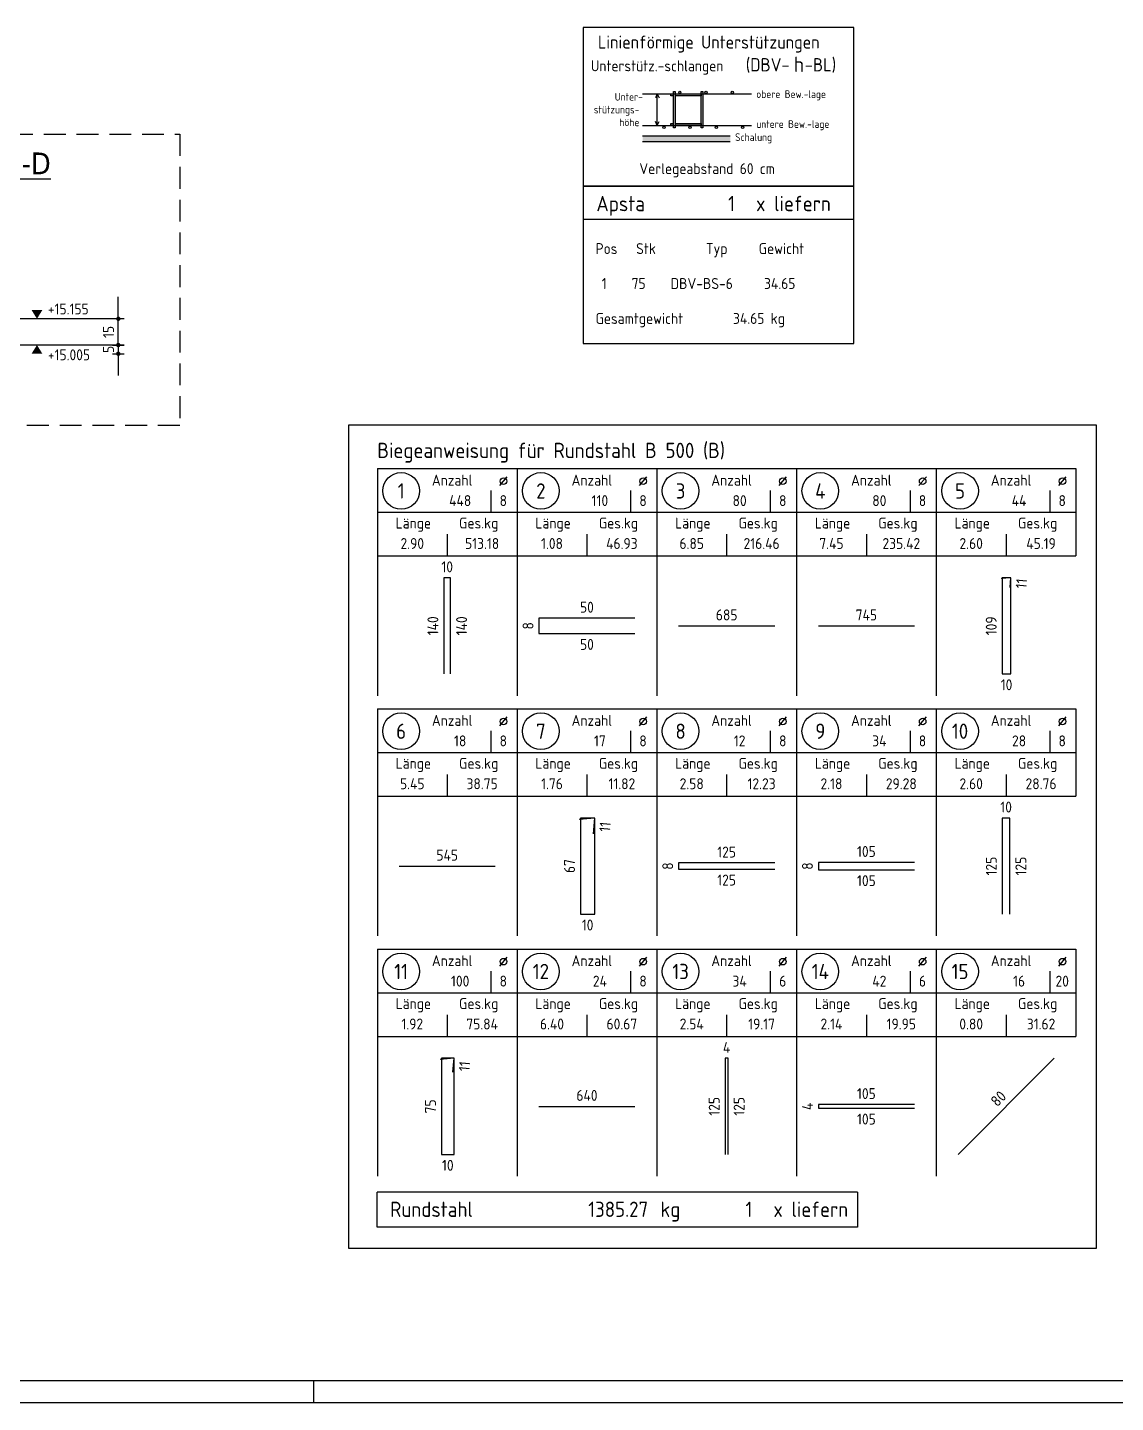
# Model space of a CAD drawing. Extents: x 22 to 185, y 12 to 71.
# Drawn here: x 162.88 to 175.34, y 32.04 to 47.78 of the extents above; entities that cross this region are included whole.
import ezdxf
from ezdxf.enums import TextEntityAlignment as Align

# ---------------------------------------------------------------- set-up
doc = ezdxf.new("R2010")
doc.units = 0
doc.header["$LTSCALE"] = 0.5
doc.header["$MEASUREMENT"] = 0
doc.header["$PDSIZE"] = 0.15
doc.linetypes.add('AUSGEZOGEN', pattern=[1000.01, 1000, 0.01])
doc.linetypes.add('STRICHLINIE', pattern=[0.75, 0.5, -0.25])
doc.layers.get('Defpoints').update_dxf_attribs({"linetype": 'CONTINUOUS'})
for name, color, linetype in [('APS', 7, 'CONTINUOUS'), ('DETAIL', 7, 'CONTINUOUS'), ('grau_dunkel', 7, 'CONTINUOUS'), ('HILFE', 7, 'CONTINUOUS'), ('koten', 7, 'CONTINUOUS'), ('MASSE', 7, 'CONTINUOUS'), ('MAT', 7, 'CONTINUOUS'), ('OBJEKT', 7, 'CONTINUOUS'), ('RAHMEN', 7, 'CONTINUOUS'), ('RND', 7, 'CONTINUOUS'), ('RND_BILD', 7, 'CONTINUOUS'), ('TEXT', 7, 'CONTINUOUS')]:
    doc.layers.add(name, color=color, linetype=linetype)
doc.styles.add('HELV', font='tahoma.ttf')
doc.styles.add('liste', font='isocp-e.shx')
doc.styles.add('TXT', font='isocp.shx')
doc.dimstyles.new('DOT_I', dxfattribs={"dimscale": 0.5, "dimtxt": 0.25, "dimasz": 0.25, "dimexe": 0.1, "dimexo": 0.3, "dimgap": 0.1, "dimtad": 1, "dimdec": 3, "dimzin": 3, "dimtxsty": 'TXT', "dimblk": 'DOT', "dimblk1": 'DOT', "dimblk2": 'DOT', "dimsah": 1, "dimcen": 0.1, "dimse1": 1, "dimse2": 1, "dimazin": 0, "dimtfac": 1, "dimtdec": 4, "dimtix": 1, "dimtmove": 2, "dimatfit": 3, "dimldrblk": 'DOT', "dimfxl": 0, "dimtvp": 1, "dimtolj": 1, "dimtzin": 0, "dimarcsym": 0})

# ---------------------------------------------------------------- blocks, each defined once
blk = doc.blocks.new('DOT')
at = {"layer": 'MASSE', "color": 7, "linetype": 'Continuous'}
for p, q in [((0, 0), (-1, 0)), ((0, 0.54), (0, -0.54))]:
    blk.add_line(p, q, dxfattribs=at)
at = {"layer": 'MASSE', "color": 7, "linetype": 'Continuous', "const_width": 0.2}
blk.add_lwpolyline([(-0.1, 0, 1), (0.1, 0, 1)], format="xyb", close=True, dxfattribs=at)
blk = doc.blocks.new('*D346')
at = {"layer": 'Defpoints', "color": 0, "linetype": 'AUSGEZOGEN', "transparency": 16777216}
for p in [(163.924, 44.146), (163.924, 44.046), (163.924, 44.046)]:
    blk.add_point(p, dxfattribs=at)
at = {"layer": 'MASSE', "color": 0, "linetype": 'AUSGEZOGEN', "lineweight": -2, "transparency": 16777216}
for p, q in [((163.924, 44.271), (163.924, 44.396)), ((163.924, 44.146), (163.924, 44.046)), ((163.924, 43.921), (163.924, 43.796))]:
    blk.add_line(p, q, dxfattribs=at)
at = {"layer": 'MASSE', "color": 0, "linetype": 'AUSGEZOGEN', "lineweight": -2, "transparency": 16777216, "xscale": 0.125, "yscale": 0.125, "zscale": 0.125}
for p, rotation in [((163.924, 44.146), 270), ((163.924, 44.046), 90)]:
    blk.add_blockref('DOT', p, dxfattribs=dict(at, rotation=rotation))
at = {"layer": 'MASSE', "color": 0, "linetype": 'AUSGEZOGEN', "transparency": 16777216, "insert": (163.812, 44.096), "char_height": 0.125, "attachment_point": 5, "rotation": 90, "style": 'TXT'}
blk.add_mtext('\\A1;5', dxfattribs=at)
blk = doc.blocks.new('*D347')
at = {"layer": 'Defpoints', "color": 0, "linetype": 'AUSGEZOGEN', "transparency": 16777216}
for p in [(163.924, 44.446), (163.924, 44.446), (163.924, 44.146)]:
    blk.add_point(p, dxfattribs=at)
at = {"layer": 'MASSE', "color": 0, "linetype": 'AUSGEZOGEN', "lineweight": -2, "transparency": 16777216}
for p, q in [((163.924, 44.571), (163.924, 44.696)), ((163.924, 44.146), (163.924, 44.446)), ((163.924, 44.021), (163.924, 43.896))]:
    blk.add_line(p, q, dxfattribs=at)
at = {"layer": 'MASSE', "color": 0, "linetype": 'AUSGEZOGEN', "lineweight": -2, "transparency": 16777216, "xscale": 0.125, "yscale": 0.125, "zscale": 0.125}
for p, rotation in [((163.924, 44.446), 270), ((163.924, 44.146), 90)]:
    blk.add_blockref('DOT', p, dxfattribs=dict(at, rotation=rotation))
at = {"layer": 'MASSE', "color": 0, "linetype": 'AUSGEZOGEN', "transparency": 16777216, "insert": (163.812, 44.296), "char_height": 0.125, "attachment_point": 5, "rotation": 90, "style": 'TXT'}
blk.add_mtext('\\A1;15', dxfattribs=at)
blk = doc.blocks.new('okrd_u')
at = {"layer": 'koten', "color": 7, "linetype": 'Continuous'}
blk.add_solid([(-0.125, -0.202), (0.125, -0.202), (0, 0)], dxfattribs=at)
at = {"layer": 'koten', "style": 'TXT'}
blk.add_attdef('OKRD', (0.25, -0.35), '', height=0.25, dxfattribs=at)
blk = doc.blocks.new('okrd_o')
at = {"layer": 'koten', "color": 7, "linetype": 'Continuous'}
blk.add_solid([(-0.125, 0.202), (0.125, 0.202), (0, 0)], dxfattribs=at)
at = {"layer": 'koten', "style": 'TXT'}
blk.add_attdef('OKRD', (0.25, 0.1), '', height=0.25, dxfattribs=at)
blk = doc.blocks.new('A1-19-0')
at = {"layer": 'RAHMEN', "color": 5}
blk.add_line((2, 0.5), (102.6, 0.5), dxfattribs=at)
at = {"layer": 'RAHMEN', "color": 7}
blk.add_line((65.1, 0), (65.1, 0.5), dxfattribs=at)
at = {"layer": 'RAHMEN'}
blk.add_line((0, 0), (103.1, 0), dxfattribs=at)
blk = doc.blocks.new('RND_LIS2')
at = {"layer": 'RND', "color": 3, "linetype": 'Continuous'}
for p, q in [((0, 0), (0, -5.2)), ((0, 0), (3.2, 0)), ((3.2, 0), (3.2, -2)), ((2.6, -0.503), (2.6, -1)), ((0, -1), (3.2, -1)), ((1.6, -1.503), (1.6, -2)), ((0, -2), (3.2, -2))]:
    blk.add_line(p, q, dxfattribs=at)
at = {"layer": 'RND', "color": 7, "linetype": 'Continuous'}
blk.add_line((2.805, -0.39), (2.973, -0.186), dxfattribs=at)
at = {"layer": 'RND', "color": 1, "linetype": 'Continuous'}
blk.add_circle((0.545, -0.513), 0.42, dxfattribs=at)
at = {"layer": 'RND', "color": 7, "linetype": 'Continuous'}
blk.add_circle((2.889, -0.288), 0.075, dxfattribs=at)
at = {"layer": 'RND', "color": 7, "linetype": 'Continuous', "style": 'TXT'}
for s, p in [('Anzahl', (1.249, -0.391)), ('Länge', (0.42, -1.373)), ('Ges.kg', (1.872, -1.373))]:
    blk.add_text(s, height=0.25, dxfattribs=at).set_placement(p)
at = {"layer": 'RND', "color": 1, "linetype": 'Continuous', "style": 'TXT'}
blk.add_attdef('POS1', text='', height=0.35, dxfattribs=at).set_placement((0.545, -0.513), align=Align.MIDDLE)
at = {"layer": 'RND', "color": 7, "linetype": 'Continuous', "style": 'TXT'}
for tag, p in [('STK1', (1.897, -0.859)), ('DS1', (2.885, -0.859)), ('LANG1', (0.8, -1.841)), ('GEW', (2.4, -1.841))]:
    blk.add_attdef(tag, text='', height=0.25, dxfattribs=at).set_placement(p, align=Align.CENTER)
blk = doc.blocks.new('RND_SUM')
at = {"layer": 'RND', "color": 5, "linetype": 'Continuous'}
for p, q in [((0, 0), (0, 0.8)), ((11, 0.8), (0, 0.8)), ((11, 0.8), (11, 0)), ((11, 0), (0, 0))]:
    blk.add_line(p, q, dxfattribs=at)
at = {"layer": 'RND', "color": 1, "linetype": 'Continuous', "style": 'TXT'}
for s, p in [('Rundstahl', (0.292, 0.235)), ('kg', (6.483, 0.235))]:
    blk.add_text(s, height=0.35, dxfattribs=at).set_placement(p)
blk.add_text('x liefern', height=0.35, dxfattribs=at).set_placement((10.784, 0.235), align=Align.RIGHT)
for tag, p in [('RND-S', (6.203, 0.235)), ('RND-Z', (8.59, 0.235))]:
    blk.add_attdef(tag, text='', height=0.35, dxfattribs=at).set_placement(p, align=Align.RIGHT)
blk = doc.blocks.new('APS_LIS1')
at = {"layer": 'APS', "color": 1, "linetype": 'Continuous', "style": 'TXT'}
blk.add_text('Apsta', height=0.35, dxfattribs=at).set_placement((0.305, 0.18))
blk.add_attdef('APS_Z', text='', height=0.35, dxfattribs=at).set_placement((3.48, 0.181), align=Align.RIGHT)
at = {"layer": 'MAT', "color": 1, "linetype": 'Continuous', "style": 'TXT'}
blk.add_text('x liefern', height=0.35, dxfattribs=at).set_placement((5.674, 0.181), align=Align.RIGHT)

msp = doc.modelspace()

# ---------------------------------------------------------------- hatches: boundary and pattern name
at = {"layer": 'grau_dunkel', "linetype": 'AUSGEZOGEN'}
h = msp.add_hatch(color=21, dxfattribs=at)
h.paths.add_polyline_path([(170.2803, 47.0199), (170.2529, 47.0199), (170.2529, 46.9976), (170.2803, 46.9976)])
h.paths.add_polyline_path([(170.597, 47.0199), (170.3026, 47.0199), (170.3026, 46.9976), (170.597, 46.9976)])
h = msp.add_hatch(color=21, dxfattribs=at)
h.paths.add_polyline_path([(170.3026, 47.0474), (170.2803, 47.0474), (170.2803, 47.0199), (170.3026, 47.0199)])
h.paths.add_polyline_path([(170.3026, 47.0199), (170.2803, 47.0199), (170.2803, 46.6597), (170.3026, 46.6597)])
h.paths.add_polyline_path([(170.3026, 46.6597), (170.2803, 46.6597), (170.2803, 46.6333), (170.3026, 46.6333)])
h = msp.add_hatch(color=21, dxfattribs=at)
h.paths.add_polyline_path([(170.6193, 47.0474), (170.597, 47.0474), (170.597, 47.0199), (170.6193, 47.0199)])
h.paths.add_polyline_path([(170.6193, 47.0199), (170.597, 47.0199), (170.597, 46.6597), (170.6193, 46.6597)])
h.paths.add_polyline_path([(170.6193, 46.6597), (170.597, 46.6597), (170.597, 46.6333), (170.6193, 46.6333)])
h = msp.add_hatch(color=21, dxfattribs=at)
h.paths.add_polyline_path([(170.2803, 46.6821), (170.2529, 46.6821), (170.2529, 46.6597), (170.2803, 46.6597)])
h.paths.add_polyline_path([(170.597, 46.6821), (170.3026, 46.6821), (170.3026, 46.6597), (170.597, 46.6597)])

# ---------------------------------------------------------------- linework, layer by layer
at = {"layer": 'APS', "color": 5, "linetype": 'AUSGEZOGEN'}
msp.add_line((169.2463, 45.5874), (172.3463, 45.5874), dxfattribs=at)
at = {"layer": 'APS', "color": 5, "linetype": 'Continuous'}
msp.add_lwpolyline([(172.3463, 47.7804), (169.2463, 47.7804), (169.2463, 45.9624), (172.3463, 45.9624)], close=True, dxfattribs=at)
at = {"layer": 'APS', "color": 5, "linetype": 'AUSGEZOGEN'}
msp.add_lwpolyline([(172.3463, 45.9624), (169.2463, 45.9624), (169.2463, 44.1624), (172.3463, 44.1624), (172.3463, 45.9624)], dxfattribs=at)
at = {"layer": 'DETAIL', "color": 102, "linetype": 'STRICHLINIE'}
msp.add_lwpolyline([(164.6286, 46.5597), (164.6286, 43.2252), (160.0721, 43.2252), (160.0721, 46.5597)], close=True, dxfattribs=at)
at = {"layer": 'grau_dunkel', "color": 21, "linetype": 'AUSGEZOGEN'}
msp.add_solid([(169.9284, 46.5412), (169.9284, 46.4774), (170.9314, 46.5412), (170.9314, 46.4774)], dxfattribs=at)
at = {"layer": 'HILFE', "color": 102, "linetype": 'AUSGEZOGEN'}
for p, q in [((163.8566, 44.4463), (162.3566, 44.4463)), ((163.8566, 44.1463), (162.3566, 44.1463))]:
    msp.add_line(p, q, dxfattribs=at)
at = {"layer": 'MASSE', "color": 102, "linetype": 'AUSGEZOGEN'}
for p, q in [((170.0964, 47.0199), (170.0739, 46.9769)), ((170.0964, 46.6597), (170.0964, 47.0199)), ((170.0964, 47.0199), (170.1189, 46.9769)), ((170.0964, 46.6597), (170.0739, 46.7027)), ((170.0964, 46.6597), (170.1189, 46.7027))]:
    msp.add_line(p, q, dxfattribs=at)
at = {"layer": 'OBJEKT', "color": 7, "linetype": 'AUSGEZOGEN'}
for points in [[(169.9284, 47.0199), (171.1734, 47.0199)], [(169.9284, 46.6597), (171.1734, 46.6597)]]:
    msp.add_lwpolyline(points, dxfattribs=at)
at = {"layer": 'RND', "color": 102, "linetype": 'AUSGEZOGEN'}
for points in [[(170.2803, 46.9976), (170.2529, 46.9976), (170.2529, 47.0199), (170.2803, 47.0199)], [(170.3026, 47.0199), (170.597, 47.0199), (170.597, 46.9976), (170.3026, 46.9976)], [(170.2803, 46.6597), (170.2529, 46.6597), (170.2529, 46.6821), (170.2803, 46.6821)], [(170.3026, 46.6821), (170.597, 46.6821), (170.597, 46.6597), (170.3026, 46.6597)]]:
    msp.add_lwpolyline(points, dxfattribs=at)
for points in [[(170.2803, 47.0474), (170.3026, 47.0474), (170.3026, 46.6333), (170.2803, 46.6333)], [(170.597, 47.0474), (170.6193, 47.0474), (170.6193, 46.6333), (170.597, 46.6333)]]:
    msp.add_lwpolyline(points, close=True, dxfattribs=at)
for centre in [(170.3543, 47.0381), (170.6543, 47.0381), (170.9543, 47.0381), (170.1723, 46.6393), (170.4723, 46.6393), (170.7723, 46.6393), (171.0723, 46.6393)]:
    msp.add_circle(centre, 0.0133, dxfattribs=at)
at = {"layer": 'RND_BILD', "color": 1, "linetype": 'AUSGEZOGEN'}
for points in [[(167.7298, 40.3821), (167.7298, 41.4821), (167.6512, 41.4821), (167.6512, 40.3821)], [(174.1361, 41.3715), (174.1458, 41.4821), (174.0449, 41.4821), (174.0449, 40.3821), (174.1458, 40.3821), (174.1458, 41.4821), (174.0352, 41.4724)], [(169.8405, 41.0201), (168.7405, 41.0201), (168.7405, 40.8441), (169.8405, 40.8441)], [(170.3405, 40.9321), (171.4405, 40.9321)], [(171.9405, 40.9321), (173.0405, 40.9321)], [(169.3647, 38.5521), (169.3805, 38.7321), (169.2163, 38.7321), (169.2163, 37.6321), (169.3805, 37.6321), (169.3805, 38.7321), (169.2006, 38.7163)], [(174.1345, 37.6321), (174.1345, 38.7321), (174.0465, 38.7321), (174.0465, 37.6321)], [(167.1405, 38.1821), (168.2405, 38.1821)], [(171.4405, 38.2173), (170.3405, 38.2173), (170.3405, 38.1469), (171.4405, 38.1469)], [(173.0405, 38.224), (171.9405, 38.224), (171.9405, 38.1402), (173.0405, 38.1402)], [(167.7568, 35.8213), (167.7709, 35.9821), (167.6242, 35.9821), (167.6242, 34.8821), (167.7709, 34.8821), (167.7709, 35.9821), (167.6102, 35.968)], [(170.9081, 34.8821), (170.9081, 35.9821), (170.8729, 35.9821), (170.8729, 34.8821)], [(173.5405, 34.8821), (174.6405, 35.9821)], [(168.7405, 35.4321), (169.8405, 35.4321)], [(173.0405, 35.453), (171.9405, 35.453), (171.9405, 35.4111), (173.0405, 35.4111)]]:
    msp.add_lwpolyline(points, dxfattribs=at)
at = {"layer": 'TEXT', "color": 102, "linetype": 'AUSGEZOGEN'}
for points in [[(169.9284, 46.5412), (170.9314, 46.5412)], [(169.9284, 46.4774), (170.9314, 46.4774)]]:
    msp.add_lwpolyline(points, dxfattribs=at)
at = {"layer": 'TEXT', "color": 1, "linetype": 'AUSGEZOGEN'}
msp.add_lwpolyline([(166.5631, 43.2333), (175.1205, 43.2333), (175.1205, 33.8067), (166.5631, 33.8067)], close=True, dxfattribs=at)

# ---------------------------------------------------------------- block references
at = {"layer": 'APS', "color": 7, "linetype": 'AUSGEZOGEN', "xscale": 0.5, "yscale": 0.5, "zscale": 0.5}
msp.add_blockref('APS_LIS1', (169.2463, 45.5874), dxfattribs=at).add_auto_attribs({'APS_Z': '1'})
at = {"layer": 'koten', "color": 7, "linetype": 'AUSGEZOGEN', "xscale": 0.5, "yscale": 0.5, "zscale": 0.5}
for name, p, values in [('okrd_o', (162.993, 44.4463), {'OKRD': '+15.155'}), ('okrd_u', (162.993, 44.1463), {'OKRD': '+15.005'})]:
    msp.add_blockref(name, p, dxfattribs=at).add_auto_attribs(values)
at = {"layer": 'RAHMEN', "color": 7, "linetype": 'AUSGEZOGEN', "xscale": 0.5, "yscale": 0.5, "zscale": 0.5}
msp.add_blockref('A1-19-0', (133.6116, 32.0422), dxfattribs=at)
at = {"layer": 'RND_BILD', "color": 6, "linetype": 'AUSGEZOGEN', "xscale": 0.5, "yscale": 0.5, "zscale": 0.5}
msp.add_blockref('RND_LIS2', (166.8905, 42.7321), dxfattribs=at).add_auto_attribs({'POS1': '1', 'STK1': '448', 'DS1': '8', 'LANG1': '2.90', 'GEW': '513.18'})
at = {"layer": 'RND_BILD', "color": 7, "linetype": 'AUSGEZOGEN', "xscale": 0.5, "yscale": 0.5, "zscale": 0.5}
for name, p, values in [('RND_LIS2', (168.4905, 42.7321), {'POS1': '2', 'STK1': '110', 'DS1': '8', 'LANG1': '1.08', 'GEW': '46.93'}), ('RND_LIS2', (170.0905, 42.7321), {'POS1': '3', 'STK1': '80', 'DS1': '8', 'LANG1': '6.85', 'GEW': '216.46'}), ('RND_LIS2', (171.6905, 42.7321), {'POS1': '4', 'STK1': '80', 'DS1': '8', 'LANG1': '7.45', 'GEW': '235.42'}), ('RND_LIS2', (173.2905, 42.7321), {'POS1': '5', 'STK1': '44', 'DS1': '8', 'LANG1': '2.60', 'GEW': '45.19'}), ('RND_LIS2', (166.8905, 39.9821), {'POS1': '6', 'STK1': '18', 'DS1': '8', 'LANG1': '5.45', 'GEW': '38.75'}), ('RND_LIS2', (168.4905, 39.9821), {'POS1': '7', 'STK1': '17', 'DS1': '8', 'LANG1': '1.76', 'GEW': '11.82'}), ('RND_LIS2', (170.0905, 39.9821), {'POS1': '8', 'STK1': '12', 'DS1': '8', 'LANG1': '2.58', 'GEW': '12.23'}), ('RND_LIS2', (171.6905, 39.9821), {'POS1': '9', 'STK1': '34', 'DS1': '8', 'LANG1': '2.18', 'GEW': '29.28'}), ('RND_LIS2', (173.2905, 39.9821), {'POS1': '10', 'STK1': '28', 'DS1': '8', 'LANG1': '2.60', 'GEW': '28.76'}), ('RND_LIS2', (166.8905, 37.2321), {'POS1': '11', 'STK1': '100', 'DS1': '8', 'LANG1': '1.92', 'GEW': '75.84'}), ('RND_LIS2', (168.4905, 37.2321), {'POS1': '12', 'STK1': '24', 'DS1': '8', 'LANG1': '6.40', 'GEW': '60.67'}), ('RND_LIS2', (170.0905, 37.2321), {'POS1': '13', 'STK1': '34', 'DS1': '6', 'LANG1': '2.54', 'GEW': '19.17'}), ('RND_LIS2', (171.6905, 37.2321), {'POS1': '14', 'STK1': '42', 'DS1': '6', 'LANG1': '2.14', 'GEW': '19.95'}), ('RND_LIS2', (173.2905, 37.2321), {'POS1': '15', 'STK1': '16', 'DS1': '20', 'LANG1': '0.80', 'GEW': '31.62'}), ('RND_SUM', (166.8899, 34.0485), {'RND-S': '1385.27', 'RND-Z': '1'})]:
    msp.add_blockref(name, p, dxfattribs=at).add_auto_attribs(values)

# ---------------------------------------------------------------- texts
at = {"layer": 'APS', "color": 7, "linetype": 'AUSGEZOGEN', "style": 'liste'}
for s, p in [('  Pos   Stk        Typ     Gewicht', (169.2463, 45.1874)), ('   1    75    DBV-BS-6     34.65', (169.2463, 44.7874)), ('  Gesamtgewicht        34.65 kg', (169.2463, 44.3874))]:
    msp.add_text(s, height=0.125, dxfattribs=at).set_placement(p)
at = {"layer": 'RND_BILD', "color": 7, "linetype": 'AUSGEZOGEN', "style": 'TXT'}
for s, p in [('10', (167.6905, 41.6071)), ('50', (169.2905, 41.1451)), ('685', (170.8905, 41.0571)), ('745', (172.4905, 41.0571)), ('50', (169.2905, 40.7191)), ('10', (174.0954, 40.2571)), ('10', (174.0905, 38.8571)), ('125', (170.8905, 38.3423)), ('105', (172.4905, 38.349)), ('545', (167.6905, 38.3071)), ('125', (170.8905, 38.0219)), ('105', (172.4905, 38.0152)), ('10', (169.2984, 37.5071)), ('4', (170.8905, 36.1071)), ('640', (169.2905, 35.5571)), ('10', (167.6975, 34.7571))]:
    msp.add_text(s, height=0.125, dxfattribs=at).set_placement(p, align=Align.MIDDLE)
for s, rotation, p in [('11', 84.99986, (174.2655, 41.4159)), ('140', 90, (167.5262, 40.9321)), ('140', 90, (167.8548, 40.9321)), ('8', 90, (168.6155, 40.9321)), ('109', 90, (173.9199, 40.9321)), ('11', 84.99986, (169.4971, 38.6312)), ('67', 90, (169.0913, 38.1821)), ('125', 90, (173.9215, 38.1821)), ('125', 90, (174.2595, 38.1821)), ('8', 90, (170.2155, 38.1821)), ('8', 90, (171.8155, 38.1821)), ('11', 84.99986, (167.8884, 35.8908)), ('105', 360, (172.4905, 35.578)), ('80', 45, (174.0021, 35.5204)), ('75', 90, (167.4992, 35.4321)), ('125', 90, (170.7479, 35.4321)), ('125', 90, (171.0331, 35.4321)), ('4', 90, (171.8155, 35.4321)), ('105', 360, (172.4905, 35.2861))]:
    msp.add_text(s, height=0.125, rotation=rotation, dxfattribs=at).set_placement(p, align=Align.MIDDLE)
at = {"layer": 'TEXT', "color": 1, "linetype": 'AUSGEZOGEN', "style": 'TXT'}
for s, height, p in [('Linienförmige Unterstützungen', 0.14875, (169.4164, 47.5391)), ('Unterstütz.-schlangen', 0.125, (169.3358, 47.2792)), ('(DBV-  -BL)', 0.152267, (171.1094, 47.2776)), ('Biegeanweisung für Rundstahl B 500 (B)', 0.175, (166.8905, 42.8528))]:
    msp.add_text(s, height=height, dxfattribs=at).set_placement(p)
at = {"layer": 'TEXT', "color": 6, "linetype": 'AUSGEZOGEN'}
for s, height, style, p in [('h', 0.175, 'TXT', (171.6607, 47.271)), ('%%USchnitt D-D', 0.25, 'HELV', (161.4603, 46.0999))]:
    msp.add_text(s, height=height, dxfattribs=dict(at, style=style)).set_placement(p)
at = {"layer": 'TEXT', "color": 7, "linetype": 'AUSGEZOGEN', "style": 'TXT'}
for s, p in [('obere Bew.-lage', (171.2293, 46.9742)), ('Unter-', (169.6087, 46.9435)), ('stützungs-', (169.3684, 46.7972)), ('höhe', (169.6614, 46.651)), ('untere Bew.-lage', (171.2293, 46.6313)), ('Schalung', (170.9873, 46.4812))]:
    msp.add_text(s, height=0.0875, dxfattribs=at).set_placement(p)
at = {"layer": 'TEXT', "color": 7, "linetype": 'Continuous', "style": 'TXT'}
msp.add_text('Verlegeabstand 60 cm', height=0.125, dxfattribs=at).set_placement((169.8907, 46.1024))

# ---------------------------------------------------------------- dimensions: what is measured, and where the dimension line sits
at = {"layer": 'MASSE', "color": 7, "linetype": 'AUSGEZOGEN'}
for base, p2, picture, middle in [((163.9241, 44.4463), (163.9241, 44.4463), '*D347', (163.8116, 44.2963)), ((163.9241, 44.0463), (163.9241, 44.0463), '*D346', (163.8116, 44.0963))]:
    dim = msp.add_linear_dim(base=base, p1=(163.9241, 44.1463), p2=p2, angle=90, dimstyle='DOT_I', override={"dimdec": 0, "dimlfac": 50}, dxfattribs=at)
    dim.commit()
    dim.dimension.update_dxf_attribs({"geometry": picture, "text_midpoint": middle})

doc.saveas('drawing.dxf')
